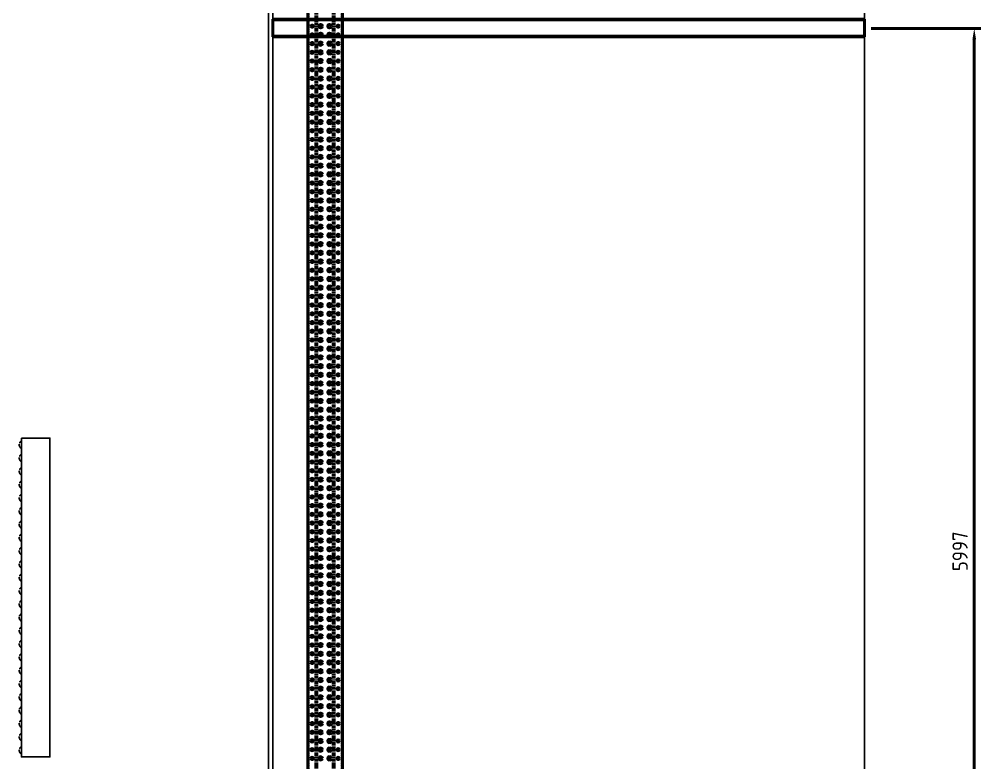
# Model space of a CAD drawing. Header units: millimetres. Extents: x -677815 to 476396, y -125373 to 39000.
# Drawn here: x 437346 to 442863, y -26930 to -22665 of the extents above; entities that cross this region are included whole.
import ezdxf

# ---------------------------------------------------------------- set-up
doc = ezdxf.new("R2010")
doc.units = ezdxf.units.MM
for name, pattern in [('Xref Rapid Pick$0$AM_ISO02W050', [7.5, 6, -1.5]), ('Xref Rapid Pick$0$AM_ISO02W050x2', [3.75, 3, -0.75]), ('Xref Rapid Pick$0$CENTER', [7, 4, -1, 1, -1]), ('Xref Rapid Pick$0$HIDDEN', [9.525, 6.35, -3.175]), ('Xref Rapid Pick$0$PHANTOM2', [31.75, 15.875, -3.175, 3.175, -3.175, 3.175, -3.175])]:
    doc.linetypes.add(name, pattern=pattern)
for name, color, linetype, lineweight in [('AM_BOR', 4, 'Continuous', 25), ('Xref Rapid Pick$0$AM_BOR', 4, 'Continuous', 25), ('Xref Rapid Pick$0$BEAM_SIGMA', 2, 'Continuous', 50), ('Xref Rapid Pick$0$Conv- Product Out', 6, 'Continuous', 25), ('Xref Rapid Pick$0$Dims', 7, 'Continuous', 50), ('Xref Rapid Pick$0$Hidden', 9, 'Xref Rapid Pick$0$AM_ISO02W050', 25), ('Xref Rapid Pick$0$S Cont 2.5', 7, 'Continuous', 50), ('Xref Rapid Pick$0$S Hidden', 9, 'Xref Rapid Pick$0$AM_ISO02W050', 25)]:
    doc.layers.add(name, color=color, linetype=linetype, lineweight=lineweight)
doc.layers.add('Xref Rapid Pick$0$B', color=4, linetype='Continuous')
doc.styles.add('Xref Rapid Pick$0$STANDARD', font='ISOCP.SHX')
doc.dimstyles.new('Xref Rapid Pick$0$AM_ISO$0', dxfattribs={"dimtxt": 3.5, "dimasz": 2.5, "dimexe": 1.5, "dimexo": 1.5, "dimgap": 1.5, "dimtad": 1, "dimdsep": 46, "dimtxsty": 'Xref Rapid Pick$0$STANDARD', "dimcen": 0, "dimclrd": 256, "dimclre": 256, "dimclrt": 40, "dimadec": 0, "dimazin": 2, "dimtp": 0.1, "dimtm": 0.1, "dimtfac": 0.71, "dimtmove": 0, "dimatfit": 3, "dimfxl": 1, "dimlwd": 50, "dimlwe": 50, "dimarcsym": 1})

# ---------------------------------------------------------------- blocks, each defined once
blk = doc.blocks.new('*U794')
for p, q in [((32175, 25), (-25, 25)), ((32175, -175), (-25, -175))]:
    blk.add_line(p, q)
at = {"color": 8, "linetype": 'Xref Rapid Pick$0$HIDDEN'}
for p, q in [((32175, 22.6), (-25, 22.6)), ((14993.5, 25), (14993.5, 22.6)), ((15006.5, 25), (15006.5, 22.6)), ((15043.5, 25), (15043.5, 22.6)), ((15056.5, 25), (15056.5, 22.6)), ((15093.5, 25), (15093.5, 22.6)), ((15106.5, 25), (15106.5, 22.6)), ((15143.5, 25), (15143.5, 22.6)), ((15156.5, 25), (15156.5, 22.6)), ((15193.5, 25), (15193.5, 22.6)), ((15206.5, 25), (15206.5, 22.6)), ((15243.5, 25), (15243.5, 22.6)), ((15256.5, 25), (15256.5, 22.6)), ((15293.5, 25), (15293.5, 22.6)), ((15306.5, 25), (15306.5, 22.6)), ((15343.5, 25), (15343.5, 22.6)), ((15356.5, 25), (15356.5, 22.6)), ((15393.5, 25), (15393.5, 22.6)), ((15406.5, 25), (15406.5, 22.6)), ((15443.5, 25), (15443.5, 22.6)), ((15456.5, 25), (15456.5, 22.6)), ((15493.5, 25), (15493.5, 22.6)), ((15506.5, 25), (15506.5, 22.6)), ((15543.5, 25), (15543.5, 22.6)), ((15556.5, 25), (15556.5, 22.6)), ((15593.5, 25), (15593.5, 22.6)), ((15606.5, 25), (15606.5, 22.6)), ((15643.5, 25), (15643.5, 22.6)), ((15656.5, 25), (15656.5, 22.6)), ((15693.5, 25), (15693.5, 22.6)), ((15706.5, 25), (15706.5, 22.6)), ((15743.5, 25), (15743.5, 22.6)), ((15756.5, 25), (15756.5, 22.6)), ((15793.5, 25), (15793.5, 22.6)), ((15806.5, 25), (15806.5, 22.6)), ((15843.5, 25), (15843.5, 22.6)), ((15856.5, 25), (15856.5, 22.6)), ((15893.5, 25), (15893.5, 22.6)), ((15906.5, 25), (15906.5, 22.6)), ((15943.5, 25), (15943.5, 22.6)), ((15956.5, 25), (15956.5, 22.6)), ((15993.5, 25), (15993.5, 22.6)), ((16006.5, 25), (16006.5, 22.6)), ((16043.5, 25), (16043.5, 22.6)), ((16056.5, 25), (16056.5, 22.6)), ((16093.5, 25), (16093.5, 22.6)), ((16106.5, 25), (16106.5, 22.6)), ((16143.5, 25), (16143.5, 22.6)), ((16156.5, 25), (16156.5, 22.6)), ((16193.5, 25), (16193.5, 22.6)), ((16206.5, 25), (16206.5, 22.6)), ((16243.5, 25), (16243.5, 22.6)), ((16256.5, 25), (16256.5, 22.6)), ((16293.5, 25), (16293.5, 22.6)), ((16306.5, 25), (16306.5, 22.6)), ((16343.5, 25), (16343.5, 22.6)), ((16356.5, 25), (16356.5, 22.6)), ((16393.5, 25), (16393.5, 22.6)), ((16406.5, 25), (16406.5, 22.6)), ((16443.5, 25), (16443.5, 22.6)), ((16456.5, 25), (16456.5, 22.6)), ((16493.5, 25), (16493.5, 22.6)), ((16506.5, 25), (16506.5, 22.6)), ((16543.5, 25), (16543.5, 22.6)), ((16556.5, 25), (16556.5, 22.6)), ((16593.5, 25), (16593.5, 22.6)), ((16606.5, 25), (16606.5, 22.6)), ((16643.5, 25), (16643.5, 22.6)), ((16656.5, 25), (16656.5, 22.6)), ((16693.5, 25), (16693.5, 22.6)), ((16706.5, 25), (16706.5, 22.6)), ((16743.5, 25), (16743.5, 22.6)), ((16756.5, 25), (16756.5, 22.6)), ((16793.5, 25), (16793.5, 22.6)), ((16806.5, 25), (16806.5, 22.6)), ((16843.5, 25), (16843.5, 22.6)), ((16856.5, 25), (16856.5, 22.6)), ((16893.5, 25), (16893.5, 22.6)), ((16906.5, 25), (16906.5, 22.6)), ((16943.5, 25), (16943.5, 22.6)), ((16956.5, 25), (16956.5, 22.6)), ((16993.5, 25), (16993.5, 22.6)), ((17006.5, 25), (17006.5, 22.6)), ((17043.5, 25), (17043.5, 22.6)), ((17056.5, 25), (17056.5, 22.6)), ((17093.5, 25), (17093.5, 22.6)), ((17106.5, 25), (17106.5, 22.6)), ((17143.5, 25), (17143.5, 22.6)), ((17156.5, 25), (17156.5, 22.6)), ((17193.5, 25), (17193.5, 22.6)), ((17206.5, 25), (17206.5, 22.6)), ((17243.5, 25), (17243.5, 22.6)), ((17256.5, 25), (17256.5, 22.6)), ((17293.5, 25), (17293.5, 22.6)), ((17306.5, 25), (17306.5, 22.6)), ((17343.5, 25), (17343.5, 22.6)), ((17356.5, 25), (17356.5, 22.6)), ((17393.5, 25), (17393.5, 22.6)), ((17406.5, 25), (17406.5, 22.6)), ((17443.5, 25), (17443.5, 22.6)), ((17456.5, 25), (17456.5, 22.6)), ((17493.5, 25), (17493.5, 22.6)), ((17506.5, 25), (17506.5, 22.6)), ((17543.5, 25), (17543.5, 22.6)), ((17556.5, 25), (17556.5, 22.6)), ((17593.5, 25), (17593.5, 22.6)), ((17606.5, 25), (17606.5, 22.6)), ((17643.5, 25), (17643.5, 22.6)), ((17656.5, 25), (17656.5, 22.6)), ((17693.5, 25), (17693.5, 22.6)), ((17706.5, 25), (17706.5, 22.6)), ((17743.5, 25), (17743.5, 22.6)), ((17756.5, 25), (17756.5, 22.6)), ((17793.5, 25), (17793.5, 22.6)), ((17806.5, 25), (17806.5, 22.6)), ((17843.5, 25), (17843.5, 22.6)), ((17856.5, 25), (17856.5, 22.6)), ((17893.5, 25), (17893.5, 22.6)), ((17906.5, 25), (17906.5, 22.6)), ((17943.5, 25), (17943.5, 22.6)), ((17956.5, 25), (17956.5, 22.6)), ((17993.5, 25), (17993.5, 22.6)), ((18006.5, 25), (18006.5, 22.6)), ((18043.5, 25), (18043.5, 22.6)), ((18056.5, 25), (18056.5, 22.6)), ((18093.5, 25), (18093.5, 22.6)), ((18106.5, 25), (18106.5, 22.6)), ((18143.5, 25), (18143.5, 22.6)), ((18156.5, 25), (18156.5, 22.6)), ((18193.5, 25), (18193.5, 22.6)), ((18206.5, 25), (18206.5, 22.6)), ((18243.5, 25), (18243.5, 22.6)), ((18256.5, 25), (18256.5, 22.6)), ((18293.5, 25), (18293.5, 22.6)), ((18306.5, 25), (18306.5, 22.6)), ((18343.5, 25), (18343.5, 22.6)), ((18356.5, 25), (18356.5, 22.6)), ((18393.5, 25), (18393.5, 22.6)), ((18406.5, 25), (18406.5, 22.6)), ((18443.5, 25), (18443.5, 22.6)), ((18456.5, 25), (18456.5, 22.6)), ((18493.5, 25), (18493.5, 22.6)), ((18506.5, 25), (18506.5, 22.6)), ((18543.5, 25), (18543.5, 22.6)), ((18556.5, 25), (18556.5, 22.6)), ((18593.5, 25), (18593.5, 22.6)), ((18606.5, 25), (18606.5, 22.6)), ((18643.5, 25), (18643.5, 22.6)), ((18656.5, 25), (18656.5, 22.6)), ((18693.5, 25), (18693.5, 22.6)), ((18706.5, 25), (18706.5, 22.6)), ((18743.5, 25), (18743.5, 22.6)), ((18756.5, 25), (18756.5, 22.6)), ((18793.5, 25), (18793.5, 22.6)), ((18806.5, 25), (18806.5, 22.6)), ((18843.5, 25), (18843.5, 22.6)), ((18856.5, 25), (18856.5, 22.6)), ((18893.5, 25), (18893.5, 22.6)), ((18906.5, 25), (18906.5, 22.6)), ((18943.5, 25), (18943.5, 22.6)), ((18956.5, 25), (18956.5, 22.6)), ((18993.5, 25), (18993.5, 22.6)), ((19006.5, 25), (19006.5, 22.6)), ((19043.5, 25), (19043.5, 22.6)), ((19056.5, 25), (19056.5, 22.6)), ((19093.5, 25), (19093.5, 22.6)), ((19106.5, 25), (19106.5, 22.6)), ((19143.5, 25), (19143.5, 22.6)), ((19156.5, 25), (19156.5, 22.6)), ((19193.5, 25), (19193.5, 22.6)), ((19206.5, 25), (19206.5, 22.6)), ((32175, -172.6), (-25, -172.6)), ((14993.5, -172.6), (14993.5, -175)), ((15006.5, -172.6), (15006.5, -175)), ((15043.5, -172.6), (15043.5, -175)), ((15056.5, -172.6), (15056.5, -175)), ((15093.5, -172.6), (15093.5, -175)), ((15106.5, -172.6), (15106.5, -175)), ((15143.5, -172.6), (15143.5, -175)), ((15156.5, -172.6), (15156.5, -175)), ((15193.5, -172.6), (15193.5, -175)), ((15206.5, -172.6), (15206.5, -175)), ((15243.5, -172.6), (15243.5, -175)), ((15256.5, -172.6), (15256.5, -175)), ((15293.5, -172.6), (15293.5, -175)), ((15306.5, -172.6), (15306.5, -175)), ((15343.5, -172.6), (15343.5, -175)), ((15356.5, -172.6), (15356.5, -175)), ((15393.5, -172.6), (15393.5, -175)), ((15406.5, -172.6), (15406.5, -175)), ((15443.5, -172.6), (15443.5, -175)), ((15456.5, -172.6), (15456.5, -175)), ((15493.5, -172.6), (15493.5, -175)), ((15506.5, -172.6), (15506.5, -175)), ((15543.5, -172.6), (15543.5, -175)), ((15556.5, -172.6), (15556.5, -175)), ((15593.5, -172.6), (15593.5, -175)), ((15606.5, -172.6), (15606.5, -175)), ((15643.5, -172.6), (15643.5, -175)), ((15656.5, -172.6), (15656.5, -175)), ((15693.5, -172.6), (15693.5, -175)), ((15706.5, -172.6), (15706.5, -175)), ((15743.5, -172.6), (15743.5, -175)), ((15756.5, -172.6), (15756.5, -175)), ((15793.5, -172.6), (15793.5, -175)), ((15806.5, -172.6), (15806.5, -175)), ((15843.5, -172.6), (15843.5, -175)), ((15856.5, -172.6), (15856.5, -175)), ((15893.5, -172.6), (15893.5, -175)), ((15906.5, -172.6), (15906.5, -175)), ((15943.5, -172.6), (15943.5, -175)), ((15956.5, -172.6), (15956.5, -175)), ((15993.5, -172.6), (15993.5, -175)), ((16006.5, -172.6), (16006.5, -175)), ((16043.5, -172.6), (16043.5, -175)), ((16056.5, -172.6), (16056.5, -175)), ((16093.5, -172.6), (16093.5, -175)), ((16106.5, -172.6), (16106.5, -175)), ((16143.5, -172.6), (16143.5, -175)), ((16156.5, -172.6), (16156.5, -175)), ((16193.5, -172.6), (16193.5, -175)), ((16206.5, -172.6), (16206.5, -175)), ((16243.5, -172.6), (16243.5, -175)), ((16256.5, -172.6), (16256.5, -175)), ((16293.5, -172.6), (16293.5, -175)), ((16306.5, -172.6), (16306.5, -175)), ((16343.5, -172.6), (16343.5, -175)), ((16356.5, -172.6), (16356.5, -175)), ((16393.5, -172.6), (16393.5, -175)), ((16406.5, -172.6), (16406.5, -175)), ((16443.5, -172.6), (16443.5, -175)), ((16456.5, -172.6), (16456.5, -175)), ((16493.5, -172.6), (16493.5, -175)), ((16506.5, -172.6), (16506.5, -175)), ((16543.5, -172.6), (16543.5, -175)), ((16556.5, -172.6), (16556.5, -175)), ((16593.5, -172.6), (16593.5, -175)), ((16606.5, -172.6), (16606.5, -175)), ((16643.5, -172.6), (16643.5, -175)), ((16656.5, -172.6), (16656.5, -175)), ((16693.5, -172.6), (16693.5, -175)), ((16706.5, -172.6), (16706.5, -175)), ((16743.5, -172.6), (16743.5, -175)), ((16756.5, -172.6), (16756.5, -175)), ((16793.5, -172.6), (16793.5, -175)), ((16806.5, -172.6), (16806.5, -175)), ((16843.5, -172.6), (16843.5, -175)), ((16856.5, -172.6), (16856.5, -175)), ((16893.5, -172.6), (16893.5, -175)), ((16906.5, -172.6), (16906.5, -175)), ((16943.5, -172.6), (16943.5, -175)), ((16956.5, -172.6), (16956.5, -175)), ((16993.5, -172.6), (16993.5, -175)), ((17006.5, -172.6), (17006.5, -175)), ((17043.5, -172.6), (17043.5, -175)), ((17056.5, -172.6), (17056.5, -175)), ((17093.5, -172.6), (17093.5, -175)), ((17106.5, -172.6), (17106.5, -175)), ((17143.5, -172.6), (17143.5, -175)), ((17156.5, -172.6), (17156.5, -175)), ((17193.5, -172.6), (17193.5, -175)), ((17206.5, -172.6), (17206.5, -175)), ((17243.5, -172.6), (17243.5, -175)), ((17256.5, -172.6), (17256.5, -175)), ((17293.5, -172.6), (17293.5, -175)), ((17306.5, -172.6), (17306.5, -175)), ((17343.5, -172.6), (17343.5, -175)), ((17356.5, -172.6), (17356.5, -175)), ((17393.5, -172.6), (17393.5, -175)), ((17406.5, -172.6), (17406.5, -175)), ((17443.5, -172.6), (17443.5, -175)), ((17456.5, -172.6), (17456.5, -175)), ((17493.5, -172.6), (17493.5, -175)), ((17506.5, -172.6), (17506.5, -175)), ((17543.5, -172.6), (17543.5, -175)), ((17556.5, -172.6), (17556.5, -175)), ((17593.5, -172.6), (17593.5, -175)), ((17606.5, -172.6), (17606.5, -175)), ((17643.5, -172.6), (17643.5, -175)), ((17656.5, -172.6), (17656.5, -175)), ((17693.5, -172.6), (17693.5, -175)), ((17706.5, -172.6), (17706.5, -175)), ((17743.5, -172.6), (17743.5, -175)), ((17756.5, -172.6), (17756.5, -175)), ((17793.5, -172.6), (17793.5, -175)), ((17806.5, -172.6), (17806.5, -175)), ((17843.5, -172.6), (17843.5, -175)), ((17856.5, -172.6), (17856.5, -175)), ((17893.5, -172.6), (17893.5, -175)), ((17906.5, -172.6), (17906.5, -175)), ((17943.5, -172.6), (17943.5, -175)), ((17956.5, -172.6), (17956.5, -175)), ((17993.5, -172.6), (17993.5, -175)), ((18006.5, -172.6), (18006.5, -175)), ((18043.5, -172.6), (18043.5, -175)), ((18056.5, -172.6), (18056.5, -175)), ((18093.5, -172.6), (18093.5, -175)), ((18106.5, -172.6), (18106.5, -175)), ((18143.5, -172.6), (18143.5, -175)), ((18156.5, -172.6), (18156.5, -175)), ((18193.5, -172.6), (18193.5, -175)), ((18206.5, -172.6), (18206.5, -175)), ((18243.5, -172.6), (18243.5, -175)), ((18256.5, -172.6), (18256.5, -175)), ((18293.5, -172.6), (18293.5, -175)), ((18306.5, -172.6), (18306.5, -175)), ((18343.5, -172.6), (18343.5, -175)), ((18356.5, -172.6), (18356.5, -175)), ((18393.5, -172.6), (18393.5, -175)), ((18406.5, -172.6), (18406.5, -175)), ((18443.5, -172.6), (18443.5, -175)), ((18456.5, -172.6), (18456.5, -175)), ((18493.5, -172.6), (18493.5, -175)), ((18506.5, -172.6), (18506.5, -175)), ((18543.5, -172.6), (18543.5, -175)), ((18556.5, -172.6), (18556.5, -175)), ((18593.5, -172.6), (18593.5, -175)), ((18606.5, -172.6), (18606.5, -175)), ((18643.5, -172.6), (18643.5, -175)), ((18656.5, -172.6), (18656.5, -175)), ((18693.5, -172.6), (18693.5, -175)), ((18706.5, -172.6), (18706.5, -175)), ((18743.5, -172.6), (18743.5, -175)), ((18756.5, -172.6), (18756.5, -175)), ((18793.5, -172.6), (18793.5, -175)), ((18806.5, -172.6), (18806.5, -175)), ((18843.5, -172.6), (18843.5, -175)), ((18856.5, -172.6), (18856.5, -175)), ((18893.5, -172.6), (18893.5, -175)), ((18906.5, -172.6), (18906.5, -175)), ((18943.5, -172.6), (18943.5, -175)), ((18956.5, -172.6), (18956.5, -175)), ((18993.5, -172.6), (18993.5, -175)), ((19006.5, -172.6), (19006.5, -175)), ((19043.5, -172.6), (19043.5, -175)), ((19056.5, -172.6), (19056.5, -175)), ((19093.5, -172.6), (19093.5, -175)), ((19106.5, -172.6), (19106.5, -175)), ((19143.5, -172.6), (19143.5, -175)), ((19156.5, -172.6), (19156.5, -175)), ((19193.5, -172.6), (19193.5, -175)), ((19206.5, -172.6), (19206.5, -175))]:
    blk.add_line(p, q, dxfattribs=at)
at = {"color": 8, "linetype": 'Xref Rapid Pick$0$CENTER'}
for p, q in [((15008.5, 0), (14991.5, 0)), ((15000, 27), (15000, 20.6)), ((15000, -8.5), (15000, 8.5)), ((15058.5, 0), (15041.5, 0)), ((15050, 27), (15050, 20.6)), ((15050, -8.5), (15050, 8.5)), ((15108.5, 0), (15091.5, 0)), ((15100, 27), (15100, 20.6)), ((15100, -8.5), (15100, 8.5)), ((15158.5, 0), (15141.5, 0)), ((15150, 27), (15150, 20.6)), ((15150, -8.5), (15150, 8.5)), ((15208.5, 0), (15191.5, 0)), ((15200, 27), (15200, 20.6)), ((15200, -8.5), (15200, 8.5)), ((15258.5, 0), (15241.5, 0)), ((15250, 27), (15250, 20.6)), ((15250, -8.5), (15250, 8.5)), ((15308.5, 0), (15291.5, 0)), ((15300, 27), (15300, 20.6)), ((15300, -8.5), (15300, 8.5)), ((15358.5, 0), (15341.5, 0)), ((15350, 27), (15350, 20.6)), ((15350, -8.5), (15350, 8.5)), ((15408.5, 0), (15391.5, 0)), ((15400, 27), (15400, 20.6)), ((15400, -8.5), (15400, 8.5)), ((15458.5, 0), (15441.5, 0)), ((15450, 27), (15450, 20.6)), ((15450, -8.5), (15450, 8.5)), ((15508.5, 0), (15491.5, 0)), ((15500, 27), (15500, 20.6)), ((15500, -8.5), (15500, 8.5)), ((15558.5, 0), (15541.5, 0)), ((15550, 27), (15550, 20.6)), ((15550, -8.5), (15550, 8.5)), ((15608.5, 0), (15591.5, 0)), ((15600, 27), (15600, 20.6)), ((15600, -8.5), (15600, 8.5)), ((15658.5, 0), (15641.5, 0)), ((15650, 27), (15650, 20.6)), ((15650, -8.5), (15650, 8.5)), ((15708.5, 0), (15691.5, 0)), ((15700, 27), (15700, 20.6)), ((15700, -8.5), (15700, 8.5)), ((15758.5, 0), (15741.5, 0)), ((15750, 27), (15750, 20.6)), ((15750, -8.5), (15750, 8.5)), ((15808.5, 0), (15791.5, 0)), ((15800, 27), (15800, 20.6)), ((15800, -8.5), (15800, 8.5)), ((15858.5, 0), (15841.5, 0)), ((15850, 27), (15850, 20.6)), ((15850, -8.5), (15850, 8.5)), ((15908.5, 0), (15891.5, 0)), ((15900, 27), (15900, 20.6)), ((15900, -8.5), (15900, 8.5)), ((15958.5, 0), (15941.5, 0)), ((15950, 27), (15950, 20.6)), ((15950, -8.5), (15950, 8.5)), ((16008.5, 0), (15991.5, 0)), ((16000, 27), (16000, 20.6)), ((16000, -8.5), (16000, 8.5)), ((16058.5, 0), (16041.5, 0)), ((16050, 27), (16050, 20.6)), ((16050, -8.5), (16050, 8.5)), ((16108.5, 0), (16091.5, 0)), ((16100, 27), (16100, 20.6)), ((16100, -8.5), (16100, 8.5)), ((16158.5, 0), (16141.5, 0)), ((16150, 27), (16150, 20.6)), ((16150, -8.5), (16150, 8.5)), ((16208.5, 0), (16191.5, 0)), ((16200, 27), (16200, 20.6)), ((16200, -8.5), (16200, 8.5)), ((16258.5, 0), (16241.5, 0)), ((16250, 27), (16250, 20.6)), ((16250, -8.5), (16250, 8.5)), ((16308.5, 0), (16291.5, 0)), ((16300, 27), (16300, 20.6)), ((16300, -8.5), (16300, 8.5)), ((16358.5, 0), (16341.5, 0)), ((16350, 27), (16350, 20.6)), ((16350, -8.5), (16350, 8.5)), ((16408.5, 0), (16391.5, 0)), ((16400, 27), (16400, 20.6)), ((16400, -8.5), (16400, 8.5)), ((16458.5, 0), (16441.5, 0)), ((16450, 27), (16450, 20.6)), ((16450, -8.5), (16450, 8.5)), ((16508.5, 0), (16491.5, 0)), ((16500, 27), (16500, 20.6)), ((16500, -8.5), (16500, 8.5)), ((16558.5, 0), (16541.5, 0)), ((16550, 27), (16550, 20.6)), ((16550, -8.5), (16550, 8.5)), ((16608.5, 0), (16591.5, 0)), ((16600, 27), (16600, 20.6)), ((16600, -8.5), (16600, 8.5)), ((16658.5, 0), (16641.5, 0)), ((16650, 27), (16650, 20.6)), ((16650, -8.5), (16650, 8.5)), ((16708.5, 0), (16691.5, 0)), ((16700, 27), (16700, 20.6)), ((16700, -8.5), (16700, 8.5)), ((16758.5, 0), (16741.5, 0)), ((16750, 27), (16750, 20.6)), ((16750, -8.5), (16750, 8.5)), ((16808.5, 0), (16791.5, 0)), ((16800, 27), (16800, 20.6)), ((16800, -8.5), (16800, 8.5)), ((16858.5, 0), (16841.5, 0)), ((16850, 27), (16850, 20.6)), ((16850, -8.5), (16850, 8.5)), ((16908.5, 0), (16891.5, 0)), ((16900, 27), (16900, 20.6)), ((16900, -8.5), (16900, 8.5)), ((16958.5, 0), (16941.5, 0)), ((16950, 27), (16950, 20.6)), ((16950, -8.5), (16950, 8.5)), ((17008.5, 0), (16991.5, 0)), ((17000, 27), (17000, 20.6)), ((17000, -8.5), (17000, 8.5)), ((17058.5, 0), (17041.5, 0)), ((17050, 27), (17050, 20.6)), ((17050, -8.5), (17050, 8.5)), ((17108.5, 0), (17091.5, 0)), ((17100, 27), (17100, 20.6)), ((17100, -8.5), (17100, 8.5)), ((17158.5, 0), (17141.5, 0)), ((17150, 27), (17150, 20.6)), ((17150, -8.5), (17150, 8.5)), ((17208.5, 0), (17191.5, 0)), ((17200, 27), (17200, 20.6)), ((17200, -8.5), (17200, 8.5)), ((17258.5, 0), (17241.5, 0)), ((17250, 27), (17250, 20.6)), ((17250, -8.5), (17250, 8.5)), ((17308.5, 0), (17291.5, 0)), ((17300, 27), (17300, 20.6)), ((17300, -8.5), (17300, 8.5)), ((17358.5, 0), (17341.5, 0)), ((17350, 27), (17350, 20.6)), ((17350, -8.5), (17350, 8.5)), ((17408.5, 0), (17391.5, 0)), ((17400, 27), (17400, 20.6)), ((17400, -8.5), (17400, 8.5)), ((17458.5, 0), (17441.5, 0)), ((17450, 27), (17450, 20.6)), ((17450, -8.5), (17450, 8.5)), ((17508.5, 0), (17491.5, 0)), ((17500, 27), (17500, 20.6)), ((17500, -8.5), (17500, 8.5)), ((17558.5, 0), (17541.5, 0)), ((17550, 27), (17550, 20.6)), ((17550, -8.5), (17550, 8.5)), ((17608.5, 0), (17591.5, 0)), ((17600, 27), (17600, 20.6)), ((17600, -8.5), (17600, 8.5)), ((17658.5, 0), (17641.5, 0)), ((17650, 27), (17650, 20.6)), ((17650, -8.5), (17650, 8.5)), ((17708.5, 0), (17691.5, 0)), ((17700, 27), (17700, 20.6)), ((17700, -8.5), (17700, 8.5)), ((17758.5, 0), (17741.5, 0)), ((17750, 27), (17750, 20.6)), ((17750, -8.5), (17750, 8.5)), ((17808.5, 0), (17791.5, 0)), ((17800, 27), (17800, 20.6)), ((17800, -8.5), (17800, 8.5)), ((17858.5, 0), (17841.5, 0)), ((17850, 27), (17850, 20.6)), ((17850, -8.5), (17850, 8.5)), ((17908.5, 0), (17891.5, 0)), ((17900, 27), (17900, 20.6)), ((17900, -8.5), (17900, 8.5)), ((17958.5, 0), (17941.5, 0)), ((17950, 27), (17950, 20.6)), ((17950, -8.5), (17950, 8.5)), ((18008.5, 0), (17991.5, 0)), ((18000, 27), (18000, 20.6)), ((18000, -8.5), (18000, 8.5)), ((18058.5, 0), (18041.5, 0)), ((18050, 27), (18050, 20.6)), ((18050, -8.5), (18050, 8.5)), ((18108.5, 0), (18091.5, 0)), ((18100, 27), (18100, 20.6)), ((18100, -8.5), (18100, 8.5)), ((18158.5, 0), (18141.5, 0)), ((18150, 27), (18150, 20.6)), ((18150, -8.5), (18150, 8.5)), ((18208.5, 0), (18191.5, 0)), ((18200, 27), (18200, 20.6)), ((18200, -8.5), (18200, 8.5)), ((18258.5, 0), (18241.5, 0)), ((18250, 27), (18250, 20.6)), ((18250, -8.5), (18250, 8.5)), ((18308.5, 0), (18291.5, 0)), ((18300, 27), (18300, 20.6)), ((18300, -8.5), (18300, 8.5)), ((18358.5, 0), (18341.5, 0)), ((18350, 27), (18350, 20.6)), ((18350, -8.5), (18350, 8.5)), ((18408.5, 0), (18391.5, 0)), ((18400, 27), (18400, 20.6)), ((18400, -8.5), (18400, 8.5)), ((18458.5, 0), (18441.5, 0)), ((18450, 27), (18450, 20.6)), ((18450, -8.5), (18450, 8.5)), ((18508.5, 0), (18491.5, 0)), ((18500, 27), (18500, 20.6)), ((18500, -8.5), (18500, 8.5)), ((18558.5, 0), (18541.5, 0)), ((18550, 27), (18550, 20.6)), ((18550, -8.5), (18550, 8.5)), ((18608.5, 0), (18591.5, 0)), ((18600, 27), (18600, 20.6)), ((18600, -8.5), (18600, 8.5)), ((18658.5, 0), (18641.5, 0)), ((18650, 27), (18650, 20.6)), ((18650, -8.5), (18650, 8.5)), ((18708.5, 0), (18691.5, 0)), ((18700, 27), (18700, 20.6)), ((18700, -8.5), (18700, 8.5)), ((18758.5, 0), (18741.5, 0)), ((18750, 27), (18750, 20.6)), ((18750, -8.5), (18750, 8.5)), ((18808.5, 0), (18791.5, 0)), ((18800, 27), (18800, 20.6)), ((18800, -8.5), (18800, 8.5)), ((18858.5, 0), (18841.5, 0)), ((18850, 27), (18850, 20.6)), ((18850, -8.5), (18850, 8.5)), ((18908.5, 0), (18891.5, 0)), ((18900, 27), (18900, 20.6)), ((18900, -8.5), (18900, 8.5)), ((18958.5, 0), (18941.5, 0)), ((18950, 27), (18950, 20.6)), ((18950, -8.5), (18950, 8.5)), ((19008.5, 0), (18991.5, 0)), ((19000, 27), (19000, 20.6)), ((19000, -8.5), (19000, 8.5)), ((19058.5, 0), (19041.5, 0)), ((19050, 27), (19050, 20.6)), ((19050, -8.5), (19050, 8.5)), ((19108.5, 0), (19091.5, 0)), ((19100, 27), (19100, 20.6)), ((19100, -8.5), (19100, 8.5)), ((19158.5, 0), (19141.5, 0)), ((19150, 27), (19150, 20.6)), ((19150, -8.5), (19150, 8.5)), ((19208.5, 0), (19191.5, 0)), ((19200, 27), (19200, 20.6)), ((19200, -8.5), (19200, 8.5)), ((15008.5, -150), (14991.5, -150)), ((15000, -158.5), (15000, -141.5)), ((15058.5, -150), (15041.5, -150)), ((15050, -158.5), (15050, -141.5)), ((15108.5, -150), (15091.5, -150)), ((15100, -158.5), (15100, -141.5)), ((15158.5, -150), (15141.5, -150)), ((15150, -158.5), (15150, -141.5)), ((15208.5, -150), (15191.5, -150)), ((15200, -158.5), (15200, -141.5)), ((15258.5, -150), (15241.5, -150)), ((15250, -158.5), (15250, -141.5)), ((15308.5, -150), (15291.5, -150)), ((15300, -158.5), (15300, -141.5)), ((15358.5, -150), (15341.5, -150)), ((15350, -158.5), (15350, -141.5)), ((15408.5, -150), (15391.5, -150)), ((15400, -158.5), (15400, -141.5)), ((15458.5, -150), (15441.5, -150)), ((15450, -158.5), (15450, -141.5)), ((15508.5, -150), (15491.5, -150)), ((15500, -158.5), (15500, -141.5)), ((15558.5, -150), (15541.5, -150)), ((15550, -158.5), (15550, -141.5)), ((15608.5, -150), (15591.5, -150)), ((15600, -158.5), (15600, -141.5)), ((15658.5, -150), (15641.5, -150)), ((15650, -158.5), (15650, -141.5)), ((15708.5, -150), (15691.5, -150)), ((15700, -158.5), (15700, -141.5)), ((15758.5, -150), (15741.5, -150)), ((15750, -158.5), (15750, -141.5)), ((15808.5, -150), (15791.5, -150)), ((15800, -158.5), (15800, -141.5)), ((15858.5, -150), (15841.5, -150)), ((15850, -158.5), (15850, -141.5)), ((15908.5, -150), (15891.5, -150)), ((15900, -158.5), (15900, -141.5)), ((15958.5, -150), (15941.5, -150)), ((15950, -158.5), (15950, -141.5)), ((16008.5, -150), (15991.5, -150)), ((16000, -158.5), (16000, -141.5)), ((16058.5, -150), (16041.5, -150)), ((16050, -158.5), (16050, -141.5)), ((16108.5, -150), (16091.5, -150)), ((16100, -158.5), (16100, -141.5)), ((16158.5, -150), (16141.5, -150)), ((16150, -158.5), (16150, -141.5)), ((16208.5, -150), (16191.5, -150)), ((16200, -158.5), (16200, -141.5)), ((16258.5, -150), (16241.5, -150)), ((16250, -158.5), (16250, -141.5)), ((16308.5, -150), (16291.5, -150)), ((16300, -158.5), (16300, -141.5)), ((16358.5, -150), (16341.5, -150)), ((16350, -158.5), (16350, -141.5)), ((16408.5, -150), (16391.5, -150)), ((16400, -158.5), (16400, -141.5)), ((16458.5, -150), (16441.5, -150)), ((16450, -158.5), (16450, -141.5)), ((16508.5, -150), (16491.5, -150)), ((16500, -158.5), (16500, -141.5)), ((16558.5, -150), (16541.5, -150)), ((16550, -158.5), (16550, -141.5)), ((16608.5, -150), (16591.5, -150)), ((16600, -158.5), (16600, -141.5)), ((16658.5, -150), (16641.5, -150)), ((16650, -158.5), (16650, -141.5)), ((16708.5, -150), (16691.5, -150)), ((16700, -158.5), (16700, -141.5)), ((16758.5, -150), (16741.5, -150)), ((16750, -158.5), (16750, -141.5)), ((16808.5, -150), (16791.5, -150)), ((16800, -158.5), (16800, -141.5)), ((16858.5, -150), (16841.5, -150)), ((16850, -158.5), (16850, -141.5)), ((16908.5, -150), (16891.5, -150)), ((16900, -158.5), (16900, -141.5)), ((16958.5, -150), (16941.5, -150)), ((16950, -158.5), (16950, -141.5)), ((17008.5, -150), (16991.5, -150)), ((17000, -158.5), (17000, -141.5)), ((17058.5, -150), (17041.5, -150)), ((17050, -158.5), (17050, -141.5)), ((17108.5, -150), (17091.5, -150)), ((17100, -158.5), (17100, -141.5)), ((17158.5, -150), (17141.5, -150)), ((17150, -158.5), (17150, -141.5)), ((17208.5, -150), (17191.5, -150)), ((17200, -158.5), (17200, -141.5)), ((17258.5, -150), (17241.5, -150)), ((17250, -158.5), (17250, -141.5)), ((17308.5, -150), (17291.5, -150)), ((17300, -158.5), (17300, -141.5)), ((17358.5, -150), (17341.5, -150)), ((17350, -158.5), (17350, -141.5)), ((17408.5, -150), (17391.5, -150)), ((17400, -158.5), (17400, -141.5)), ((17458.5, -150), (17441.5, -150)), ((17450, -158.5), (17450, -141.5)), ((17508.5, -150), (17491.5, -150)), ((17500, -158.5), (17500, -141.5)), ((17558.5, -150), (17541.5, -150)), ((17550, -158.5), (17550, -141.5)), ((17608.5, -150), (17591.5, -150)), ((17600, -158.5), (17600, -141.5)), ((17658.5, -150), (17641.5, -150)), ((17650, -158.5), (17650, -141.5)), ((17708.5, -150), (17691.5, -150)), ((17700, -158.5), (17700, -141.5)), ((17758.5, -150), (17741.5, -150)), ((17750, -158.5), (17750, -141.5)), ((17808.5, -150), (17791.5, -150)), ((17800, -158.5), (17800, -141.5)), ((17858.5, -150), (17841.5, -150)), ((17850, -158.5), (17850, -141.5)), ((17908.5, -150), (17891.5, -150)), ((17900, -158.5), (17900, -141.5)), ((17958.5, -150), (17941.5, -150)), ((17950, -158.5), (17950, -141.5)), ((18008.5, -150), (17991.5, -150)), ((18000, -158.5), (18000, -141.5)), ((18058.5, -150), (18041.5, -150)), ((18050, -158.5), (18050, -141.5)), ((18108.5, -150), (18091.5, -150)), ((18100, -158.5), (18100, -141.5)), ((18158.5, -150), (18141.5, -150)), ((18150, -158.5), (18150, -141.5)), ((18208.5, -150), (18191.5, -150)), ((18200, -158.5), (18200, -141.5)), ((18258.5, -150), (18241.5, -150)), ((18250, -158.5), (18250, -141.5)), ((18308.5, -150), (18291.5, -150)), ((18300, -158.5), (18300, -141.5)), ((18358.5, -150), (18341.5, -150)), ((18350, -158.5), (18350, -141.5)), ((18408.5, -150), (18391.5, -150)), ((18400, -158.5), (18400, -141.5)), ((18458.5, -150), (18441.5, -150)), ((18450, -158.5), (18450, -141.5)), ((18508.5, -150), (18491.5, -150)), ((18500, -158.5), (18500, -141.5)), ((18558.5, -150), (18541.5, -150)), ((18550, -158.5), (18550, -141.5)), ((18608.5, -150), (18591.5, -150)), ((18600, -158.5), (18600, -141.5)), ((18658.5, -150), (18641.5, -150)), ((18650, -158.5), (18650, -141.5)), ((18708.5, -150), (18691.5, -150)), ((18700, -158.5), (18700, -141.5)), ((18758.5, -150), (18741.5, -150)), ((18750, -158.5), (18750, -141.5)), ((18808.5, -150), (18791.5, -150)), ((18800, -158.5), (18800, -141.5)), ((18858.5, -150), (18841.5, -150)), ((18850, -158.5), (18850, -141.5)), ((18908.5, -150), (18891.5, -150)), ((18900, -158.5), (18900, -141.5)), ((18958.5, -150), (18941.5, -150)), ((18950, -158.5), (18950, -141.5)), ((19008.5, -150), (18991.5, -150)), ((19000, -158.5), (19000, -141.5)), ((19058.5, -150), (19041.5, -150)), ((19050, -158.5), (19050, -141.5)), ((19108.5, -150), (19091.5, -150)), ((19100, -158.5), (19100, -141.5)), ((19158.5, -150), (19141.5, -150)), ((19150, -158.5), (19150, -141.5)), ((19208.5, -150), (19191.5, -150)), ((19200, -158.5), (19200, -141.5)), ((15000, -170.6), (15000, -177)), ((15050, -170.6), (15050, -177)), ((15100, -170.6), (15100, -177)), ((15150, -170.6), (15150, -177)), ((15200, -170.6), (15200, -177)), ((15250, -170.6), (15250, -177)), ((15300, -170.6), (15300, -177)), ((15350, -170.6), (15350, -177)), ((15400, -170.6), (15400, -177)), ((15450, -170.6), (15450, -177)), ((15500, -170.6), (15500, -177)), ((15550, -170.6), (15550, -177)), ((15600, -170.6), (15600, -177)), ((15650, -170.6), (15650, -177)), ((15700, -170.6), (15700, -177)), ((15750, -170.6), (15750, -177)), ((15800, -170.6), (15800, -177)), ((15850, -170.6), (15850, -177)), ((15900, -170.6), (15900, -177)), ((15950, -170.6), (15950, -177)), ((16000, -170.6), (16000, -177)), ((16050, -170.6), (16050, -177)), ((16100, -170.6), (16100, -177)), ((16150, -170.6), (16150, -177)), ((16200, -170.6), (16200, -177)), ((16250, -170.6), (16250, -177)), ((16300, -170.6), (16300, -177)), ((16350, -170.6), (16350, -177)), ((16400, -170.6), (16400, -177)), ((16450, -170.6), (16450, -177)), ((16500, -170.6), (16500, -177)), ((16550, -170.6), (16550, -177)), ((16600, -170.6), (16600, -177)), ((16650, -170.6), (16650, -177)), ((16700, -170.6), (16700, -177)), ((16750, -170.6), (16750, -177)), ((16800, -170.6), (16800, -177)), ((16850, -170.6), (16850, -177)), ((16900, -170.6), (16900, -177)), ((16950, -170.6), (16950, -177)), ((17000, -170.6), (17000, -177)), ((17050, -170.6), (17050, -177)), ((17100, -170.6), (17100, -177)), ((17150, -170.6), (17150, -177)), ((17200, -170.6), (17200, -177)), ((17250, -170.6), (17250, -177)), ((17300, -170.6), (17300, -177)), ((17350, -170.6), (17350, -177)), ((17400, -170.6), (17400, -177)), ((17450, -170.6), (17450, -177)), ((17500, -170.6), (17500, -177)), ((17550, -170.6), (17550, -177)), ((17600, -170.6), (17600, -177)), ((17650, -170.6), (17650, -177)), ((17700, -170.6), (17700, -177)), ((17750, -170.6), (17750, -177)), ((17800, -170.6), (17800, -177)), ((17850, -170.6), (17850, -177)), ((17900, -170.6), (17900, -177)), ((17950, -170.6), (17950, -177)), ((18000, -170.6), (18000, -177)), ((18050, -170.6), (18050, -177)), ((18100, -170.6), (18100, -177)), ((18150, -170.6), (18150, -177)), ((18200, -170.6), (18200, -177)), ((18250, -170.6), (18250, -177)), ((18300, -170.6), (18300, -177)), ((18350, -170.6), (18350, -177)), ((18400, -170.6), (18400, -177)), ((18450, -170.6), (18450, -177)), ((18500, -170.6), (18500, -177)), ((18550, -170.6), (18550, -177)), ((18600, -170.6), (18600, -177)), ((18650, -170.6), (18650, -177)), ((18700, -170.6), (18700, -177)), ((18750, -170.6), (18750, -177)), ((18800, -170.6), (18800, -177)), ((18850, -170.6), (18850, -177)), ((18900, -170.6), (18900, -177)), ((18950, -170.6), (18950, -177)), ((19000, -170.6), (19000, -177)), ((19050, -170.6), (19050, -177)), ((19100, -170.6), (19100, -177)), ((19150, -170.6), (19150, -177)), ((19200, -170.6), (19200, -177))]:
    blk.add_line(p, q, dxfattribs=at)
at = {"color": 9, "linetype": 'Xref Rapid Pick$0$PHANTOM2'}
for p, q in [((32175, -22.5), (-25, -22.5)), ((32175, -27.9), (-25, -27.9)), ((32175, -122.1), (-25, -122.1)), ((32175, -127.5), (-25, -127.5))]:
    blk.add_line(p, q, dxfattribs=at)
at = {"extrusion": (0, 0, -1)}
for centre in [(-15000, 0), (-15050, 0), (-15100, 0), (-15150, 0), (-15200, 0), (-15250, 0), (-15300, 0), (-15350, 0), (-15400, 0), (-15450, 0), (-15500, 0), (-15550, 0), (-15600, 0), (-15650, 0), (-15700, 0), (-15750, 0), (-15800, 0), (-15850, 0), (-15900, 0), (-15950, 0), (-16000, 0), (-16050, 0), (-16100, 0), (-16150, 0), (-16200, 0), (-16250, 0), (-16300, 0), (-16350, 0), (-16400, 0), (-16450, 0), (-16500, 0), (-16550, 0), (-16600, 0), (-16650, 0), (-16700, 0), (-16750, 0), (-16800, 0), (-16850, 0), (-16900, 0), (-16950, 0), (-17000, 0), (-17050, 0), (-17100, 0), (-17150, 0), (-17200, 0), (-17250, 0), (-17300, 0), (-17350, 0), (-17400, 0), (-17450, 0), (-17500, 0), (-17550, 0), (-17600, 0), (-17650, 0), (-17700, 0), (-17750, 0), (-17800, 0), (-17850, 0), (-17900, 0), (-17950, 0), (-18000, 0), (-18050, 0), (-18100, 0), (-18150, 0), (-18200, 0), (-18250, 0), (-18300, 0), (-18350, 0), (-18400, 0), (-18450, 0), (-18500, 0), (-18550, 0), (-18600, 0), (-18650, 0), (-18700, 0), (-18750, 0), (-18800, 0), (-18850, 0), (-18900, 0), (-18950, 0), (-19000, 0), (-19050, 0), (-19100, 0), (-19150, 0), (-19200, 0)]:
    blk.add_circle(centre, 6.5, dxfattribs=at)
for centre, radius in [((15000, -50), 10), ((15050, -50), 10), ((15100, -50), 10), ((15150, -50), 10), ((15200, -50), 10), ((15250, -50), 10), ((15300, -50), 10), ((15350, -50), 10), ((15400, -50), 10), ((15450, -50), 10), ((15500, -50), 10), ((15550, -50), 10), ((15600, -50), 10), ((15650, -50), 10), ((15700, -50), 10), ((15750, -50), 10), ((15800, -50), 10), ((15850, -50), 10), ((15900, -50), 10), ((15950, -50), 10), ((16000, -50), 10), ((16050, -50), 10), ((16100, -50), 10), ((16150, -50), 10), ((16200, -50), 10), ((16250, -50), 10), ((16300, -50), 10), ((16350, -50), 10), ((16400, -50), 10), ((16450, -50), 10), ((16500, -50), 10), ((16550, -50), 10), ((16600, -50), 10), ((16650, -50), 10), ((16700, -50), 10), ((16750, -50), 10), ((16800, -50), 10), ((16850, -50), 10), ((16900, -50), 10), ((16950, -50), 10), ((17000, -50), 10), ((17050, -50), 10), ((17100, -50), 10), ((17150, -50), 10), ((17200, -50), 10), ((17250, -50), 10), ((17300, -50), 10), ((17350, -50), 10), ((17400, -50), 10), ((17450, -50), 10), ((17500, -50), 10), ((17550, -50), 10), ((17600, -50), 10), ((17650, -50), 10), ((17700, -50), 10), ((17750, -50), 10), ((17800, -50), 10), ((17850, -50), 10), ((17900, -50), 10), ((17950, -50), 10), ((18000, -50), 10), ((18050, -50), 10), ((18100, -50), 10), ((18150, -50), 10), ((18200, -50), 10), ((18250, -50), 10), ((18300, -50), 10), ((18350, -50), 10), ((18400, -50), 10), ((18450, -50), 10), ((18500, -50), 10), ((18550, -50), 10), ((18600, -50), 10), ((18650, -50), 10), ((18700, -50), 10), ((18750, -50), 10), ((18800, -50), 10), ((18850, -50), 10), ((18900, -50), 10), ((18950, -50), 10), ((19000, -50), 10), ((19050, -50), 10), ((19100, -50), 10), ((19150, -50), 10), ((19200, -50), 10), ((15000, -100), 10), ((15050, -100), 10), ((15100, -100), 10), ((15150, -100), 10), ((15200, -100), 10), ((15250, -100), 10), ((15300, -100), 10), ((15350, -100), 10), ((15400, -100), 10), ((15450, -100), 10), ((15500, -100), 10), ((15550, -100), 10), ((15600, -100), 10), ((15650, -100), 10), ((15700, -100), 10), ((15750, -100), 10), ((15800, -100), 10), ((15850, -100), 10), ((15900, -100), 10), ((15950, -100), 10), ((16000, -100), 10), ((16050, -100), 10), ((16100, -100), 10), ((16150, -100), 10), ((16200, -100), 10), ((16250, -100), 10), ((16300, -100), 10), ((16350, -100), 10), ((16400, -100), 10), ((16450, -100), 10), ((16500, -100), 10), ((16550, -100), 10), ((16600, -100), 10), ((16650, -100), 10), ((16700, -100), 10), ((16750, -100), 10), ((16800, -100), 10), ((16850, -100), 10), ((16900, -100), 10), ((16950, -100), 10), ((17000, -100), 10), ((17050, -100), 10), ((17100, -100), 10), ((17150, -100), 10), ((17200, -100), 10), ((17250, -100), 10), ((17300, -100), 10), ((17350, -100), 10), ((17400, -100), 10), ((17450, -100), 10), ((17500, -100), 10), ((17550, -100), 10), ((17600, -100), 10), ((17650, -100), 10), ((17700, -100), 10), ((17750, -100), 10), ((17800, -100), 10), ((17850, -100), 10), ((17900, -100), 10), ((17950, -100), 10), ((18000, -100), 10), ((18050, -100), 10), ((18100, -100), 10), ((18150, -100), 10), ((18200, -100), 10), ((18250, -100), 10), ((18300, -100), 10), ((18350, -100), 10), ((18400, -100), 10), ((18450, -100), 10), ((18500, -100), 10), ((18550, -100), 10), ((18600, -100), 10), ((18650, -100), 10), ((18700, -100), 10), ((18750, -100), 10), ((18800, -100), 10), ((18850, -100), 10), ((18900, -100), 10), ((18950, -100), 10), ((19000, -100), 10), ((19050, -100), 10), ((19100, -100), 10), ((19150, -100), 10), ((19200, -100), 10), ((15000, -150), 6.5), ((15050, -150), 6.5), ((15100, -150), 6.5), ((15150, -150), 6.5), ((15200, -150), 6.5), ((15250, -150), 6.5), ((15300, -150), 6.5), ((15350, -150), 6.5), ((15400, -150), 6.5), ((15450, -150), 6.5), ((15500, -150), 6.5), ((15550, -150), 6.5), ((15600, -150), 6.5), ((15650, -150), 6.5), ((15700, -150), 6.5), ((15750, -150), 6.5), ((15800, -150), 6.5), ((15850, -150), 6.5), ((15900, -150), 6.5), ((15950, -150), 6.5), ((16000, -150), 6.5), ((16050, -150), 6.5), ((16100, -150), 6.5), ((16150, -150), 6.5), ((16200, -150), 6.5), ((16250, -150), 6.5), ((16300, -150), 6.5), ((16350, -150), 6.5), ((16400, -150), 6.5), ((16450, -150), 6.5), ((16500, -150), 6.5), ((16550, -150), 6.5), ((16600, -150), 6.5), ((16650, -150), 6.5), ((16700, -150), 6.5), ((16750, -150), 6.5), ((16800, -150), 6.5), ((16850, -150), 6.5), ((16900, -150), 6.5), ((16950, -150), 6.5), ((17000, -150), 6.5), ((17050, -150), 6.5), ((17100, -150), 6.5), ((17150, -150), 6.5), ((17200, -150), 6.5), ((17250, -150), 6.5), ((17300, -150), 6.5), ((17350, -150), 6.5), ((17400, -150), 6.5), ((17450, -150), 6.5), ((17500, -150), 6.5), ((17550, -150), 6.5), ((17600, -150), 6.5), ((17650, -150), 6.5), ((17700, -150), 6.5), ((17750, -150), 6.5), ((17800, -150), 6.5), ((17850, -150), 6.5), ((17900, -150), 6.5), ((17950, -150), 6.5), ((18000, -150), 6.5), ((18050, -150), 6.5), ((18100, -150), 6.5), ((18150, -150), 6.5), ((18200, -150), 6.5), ((18250, -150), 6.5), ((18300, -150), 6.5), ((18350, -150), 6.5), ((18400, -150), 6.5), ((18450, -150), 6.5), ((18500, -150), 6.5), ((18550, -150), 6.5), ((18600, -150), 6.5), ((18650, -150), 6.5), ((18700, -150), 6.5), ((18750, -150), 6.5), ((18800, -150), 6.5), ((18850, -150), 6.5), ((18900, -150), 6.5), ((18950, -150), 6.5), ((19000, -150), 6.5), ((19050, -150), 6.5), ((19100, -150), 6.5), ((19150, -150), 6.5), ((19200, -150), 6.5)]:
    blk.add_circle(centre, radius)
blk = doc.blocks.new('Xref Rapid Pick$0$column 100x100x5')
at = {"layer": 'Xref Rapid Pick$0$S Cont 2.5'}
for p, q in [((-50, 0), (-50, -3395)), ((50, 0), (-50, 0)), ((50, -3395), (50, 0)), ((-50, -3395), (50, -3395))]:
    blk.add_line(p, q, dxfattribs=at)
at = {"layer": 'Xref Rapid Pick$0$S Hidden', "linetype": 'Xref Rapid Pick$0$AM_ISO02W050x2', "lineweight": 50}
for p, q in [((-46, 0), (-46, -3395)), ((46, -3395), (46, 0))]:
    blk.add_line(p, q, dxfattribs=at)
blk = doc.blocks.new('*D891')
at = {"layer": 'Defpoints', "color": 0, "transparency": 16777216}
for p in [(442195.8, -22718.4), (442195.8, -28715.5), (442825.1, -28715.5)]:
    blk.add_point(p, dxfattribs=at)
at = {"layer": 'Xref Rapid Pick$0$Dims', "lineweight": 50, "transparency": 16777216}
for p, q in [((442233.3, -22718.4), (442862.6, -22718.4)), ((442825.1, -22780.9), (442825.1, -28653)), ((442233.3, -28715.5), (442862.6, -28715.5))]:
    blk.add_line(p, q, dxfattribs=at)
at = {"layer": 'Xref Rapid Pick$0$Dims', "transparency": 16777216}
for points in [[(442814.6, -22780.9), (442835.5, -22780.9), (442825.1, -22718.4)], [(442814.6, -28653), (442835.5, -28653), (442825.1, -28715.5)]]:
    blk.add_solid(points, dxfattribs=at)
at = {"layer": 'Xref Rapid Pick$0$Dims', "color": 40, "lineweight": 50, "transparency": 16777216, "insert": (442743.8, -25717), "char_height": 87.5, "attachment_point": 5, "rotation": 90, "style": 'Xref Rapid Pick$0$STANDARD'}
blk.add_mtext('5997', dxfattribs=at)
blk = doc.blocks.new('*U870')
blk.add_lwpolyline([(0, 0), (1828.8, 0), (1828.8, -163.5), (0, -163.5)], close=True)
at = {"layer": 'Xref Rapid Pick$0$Hidden', "ltscale": 5}
for centre in [(38.1, -12), (114.3, -12), (190.5, -12), (266.7, -12), (342.9, -12), (419.1, -12), (495.3, -12), (571.5, -12), (647.7, -12), (723.9, -12), (800.1, -12), (876.3, -12), (952.5, -12), (1028.7, -12), (1104.9, -12), (1181.1, -12), (1257.3, -12), (1333.5, -12), (1409.7, -12), (1485.9, -12), (1562.1, -12), (1638.3, -12), (1714.5, -12), (1790.7, -12)]:
    blk.add_arc(centre, 25, 28.6854, 151.3146, dxfattribs=at)
blk = doc.blocks.new('Xref Rapid Pick')
at = {"layer": 'Xref Rapid Pick$0$AM_BOR', "color": 6}
blk.add_lwpolyline([(438800.8, -41930), (438800.8, -9742.7), (438775.8, -9742.7), (438775.8, -41930)], close=True, dxfattribs=at)
at = {"layer": 'Xref Rapid Pick$0$B'}
blk.add_line((442195.8, -7882.2), (442195.8, -65187.8), dxfattribs=at)
at = {"layer": 'Xref Rapid Pick$0$B', "rotation": 90}
blk.add_blockref('Xref Rapid Pick$0$column 100x100x5', (438800.8, -22715.5), dxfattribs=at)
at = {"layer": 'Xref Rapid Pick$0$BEAM_SIGMA', "rotation": 90}
blk.add_blockref('*U794', (439025.8, -41905), dxfattribs=at)
at = {"layer": 'Xref Rapid Pick$0$Conv- Product Out', "xscale": -1, "rotation": 90}
blk.add_blockref('*U870', (437358.8, -25068.1), dxfattribs=at)
at = {"layer": 'Xref Rapid Pick$0$Dims', "lineweight": 50}
dim = blk.add_linear_dim(base=(442825.1, -28715.5), p1=(442195.8, -22718.4), p2=(442195.8, -28715.5), angle=270, dimstyle='Xref Rapid Pick$0$AM_ISO$0', override={"dimscale": 25, "dimdec": 0, "dimpost": ''}, dxfattribs=at)
dim.commit()
dim.dimension.update_dxf_attribs({"geometry": '*D891', "text_midpoint": (442743.8, -25717)})

msp = doc.modelspace()

# ---------------------------------------------------------------- block references
at = {"layer": 'AM_BOR'}
msp.add_blockref('Xref Rapid Pick', (0, 0), dxfattribs=at)

doc.saveas('drawing.dxf')
